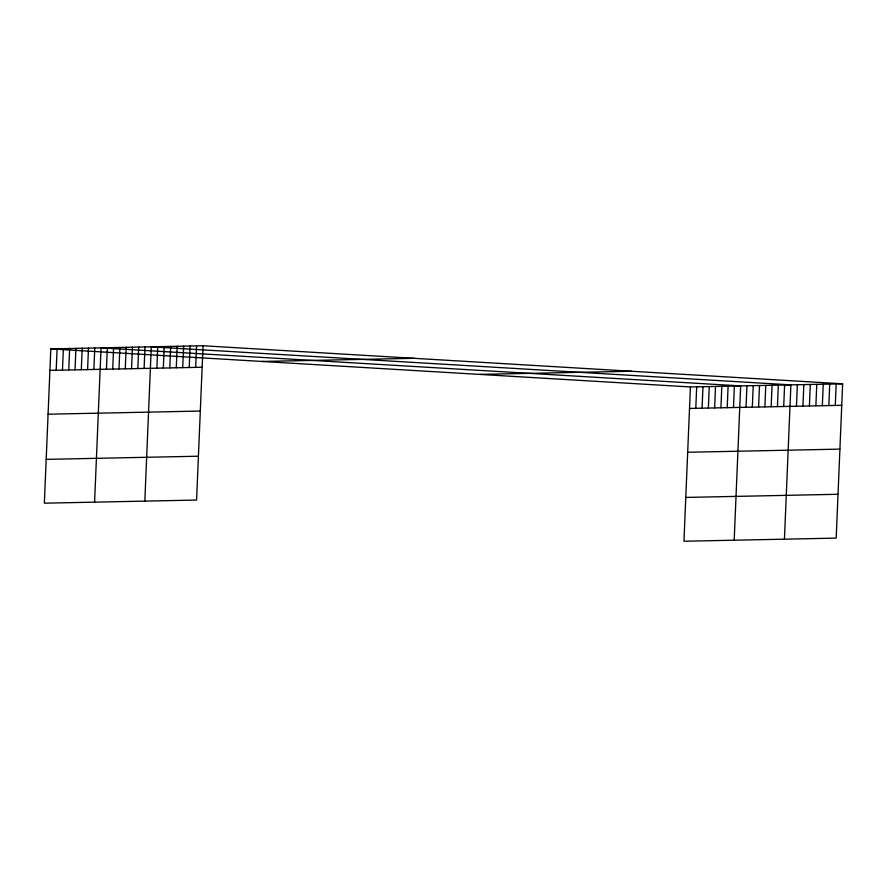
<?xml version="1.0" encoding="UTF-8"?>
<svg xmlns="http://www.w3.org/2000/svg" width="887" height="887" viewBox="0 0 887 887"><rect width="100%" height="100%" fill="white"/><g stroke="black" fill="none" stroke-linecap="round" stroke-linejoin="round"><path stroke-width="1.33" d="M203.045 345.753L50.814 348.89L44.35 503.184L196.581 500.046L203.045 345.753L842.65 383.816L836.186 538.11L683.955 541.247L690.419 386.954L842.65 383.816M56.191 370.256L57.101 348.757M62.478 370.123L63.376 348.635M68.754 369.99L69.652 348.502M75.029 369.857L75.938 348.369M81.316 369.735L82.214 348.247M87.591 369.602L88.489 348.114M93.878 369.469L94.776 347.981M94.587 502.153L101.051 347.859L740.656 385.923L734.192 540.216M106.429 369.214L107.338 347.726M112.716 369.081L113.614 347.593M118.991 368.959L119.889 347.46M125.267 368.826L126.176 347.338M131.553 368.693L132.451 347.205M137.829 368.56L138.727 347.072M144.104 368.438L145.013 346.95M144.825 501.111L151.289 346.817L790.894 384.88L784.43 539.174M156.855 368.172L157.764 346.684M163.33 368.038L164.228 346.551M169.794 367.905L170.703 346.418M176.269 367.772L177.167 346.285M182.733 367.639L183.642 346.152M189.208 367.506L190.106 346.019M195.683 367.373L196.581 345.886M695.796 408.308L696.694 386.821M702.072 408.186L702.981 386.699M708.358 408.053L709.256 386.566M714.634 407.92L715.532 386.433M720.92 407.798L721.818 386.311M727.196 407.665L728.094 386.178M733.471 407.532L734.381 386.045M746.034 407.277L746.932 385.79M752.309 407.144L753.218 385.657M758.596 407.022L759.494 385.523M764.871 406.889L765.769 385.401M771.147 406.756L772.056 385.268M777.433 406.623L778.331 385.135M783.709 406.501L784.607 385.013M796.459 406.235L797.358 384.747M802.935 406.102L803.833 384.614M809.399 405.969L810.297 384.481M815.874 405.836L816.772 384.348M822.338 405.703L823.236 384.215M828.813 405.57L829.711 384.082M835.277 405.437L836.175 383.949M261.887 361.452L414.118 358.304M49.916 370.378L202.147 367.24M479.346 374.392L631.577 371.254M48.075 414.207L200.307 411.058M689.521 408.441L841.752 405.304M46.191 459.366L198.422 456.217M687.68 452.27L839.911 449.121M685.784 497.43L838.015 494.281M50.814 348.89L690.419 386.954"/></g></svg>
